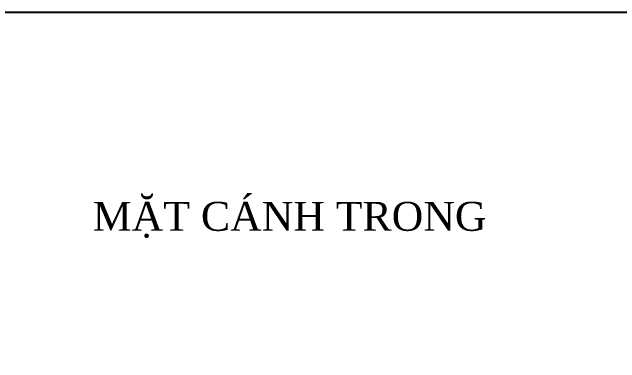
# Model space of a CAD drawing. Header units: millimetres. Extents: x 0 to 4783, y 0 to 3382.
# Drawn here: x 1110 to 2221, y 2741 to 3382 of the extents above; entities that cross this region are included whole.
import ezdxf

# ---------------------------------------------------------------- set-up
doc = ezdxf.new("R2010")
doc.units = ezdxf.units.MM
doc.layers.add('1-EMC-ACESS', color=4, linetype='Continuous')
doc.styles.add('Arial', font='arial.ttf')

# ---------------------------------------------------------------- blocks, each defined once
blk = doc.blocks.new('KHUNG CHUẨN')
at = {"color": 7}
blk.add_lwpolyline([(16919.25, -26555.16), (19889.25, -26555.16), (19889.25, -28655.16), (16919.25, -28655.16)], close=True, dxfattribs=at)
at = {"color": 3, "style": 'Arial'}
for tag, p in [('#01', (17055.57, -28580.1)), ('#02', (17431.39, -28580.1)), ('#03', (18030.58, -28580.1)), ('#08', (18751.7, -28580.1)), ('#10', (19064.78, -28580.1)), ('#11', (19060.3, -28625.69)), ('#05', (17308.45, -28633.02)), ('#06', (17632.65, -28633.73)), ('#09', (18753.85, -28632.6)), ('#12', (19806.46, -28628.91)), ('#04', (17024.77, -28634.62)), ('#07', (18002.01, -28634.74))]:
    blk.add_attdef(tag, p, '', height=20, dxfattribs=at)

msp = doc.modelspace()

# ---------------------------------------------------------------- block references
at = {"color": 3, "xscale": 1.610510000005888, "yscale": 1.610510000005888, "zscale": 1.610510000005888}
msp.add_blockref('KHUNG CHUẨN', (-27248.6, 46149.4), dxfattribs=at)

# ---------------------------------------------------------------- texts
at = {"layer": '1-EMC-ACESS', "color": 1, "linetype": 'ByBlock', "lineweight": -2, "insert": (1617.5, 3035.5), "char_height": 52.92, "width": 810.522, "attachment_point": 2, "style": 'Arial'}
msp.add_mtext('{\\fTimes New Roman|b0|i0|c0|p18;\\C7;MẶT CÁNH TRONG}', dxfattribs=at)

doc.saveas('drawing.dxf')
